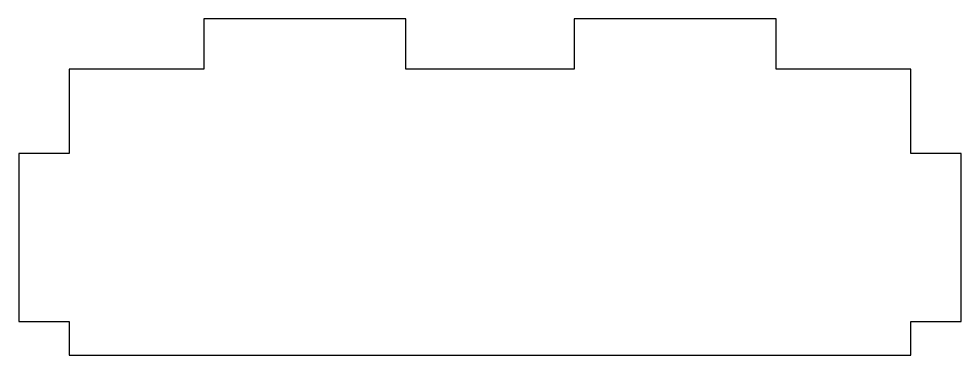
# Model space of a CAD drawing. Header units: millimetres. Extents: x -53 to 3, y 0 to 20.
import ezdxf

# ---------------------------------------------------------------- set-up
doc = ezdxf.new("R2010")
doc.units = ezdxf.units.MM

msp = doc.modelspace()

# ---------------------------------------------------------------- linework, layer by layer
msp.add_lwpolyline([(0, 0), (0, 2), (3, 2), (3, 12), (0, 12), (0, 17), (-8, 17), (-8, 20), (-20, 20), (-20, 17), (-30, 17), (-30, 20), (-42, 20), (-42, 17), (-50, 17), (-50, 12), (-53, 12), (-53, 2), (-50, 2), (-50, 0)], close=True)

doc.saveas('drawing.dxf')
